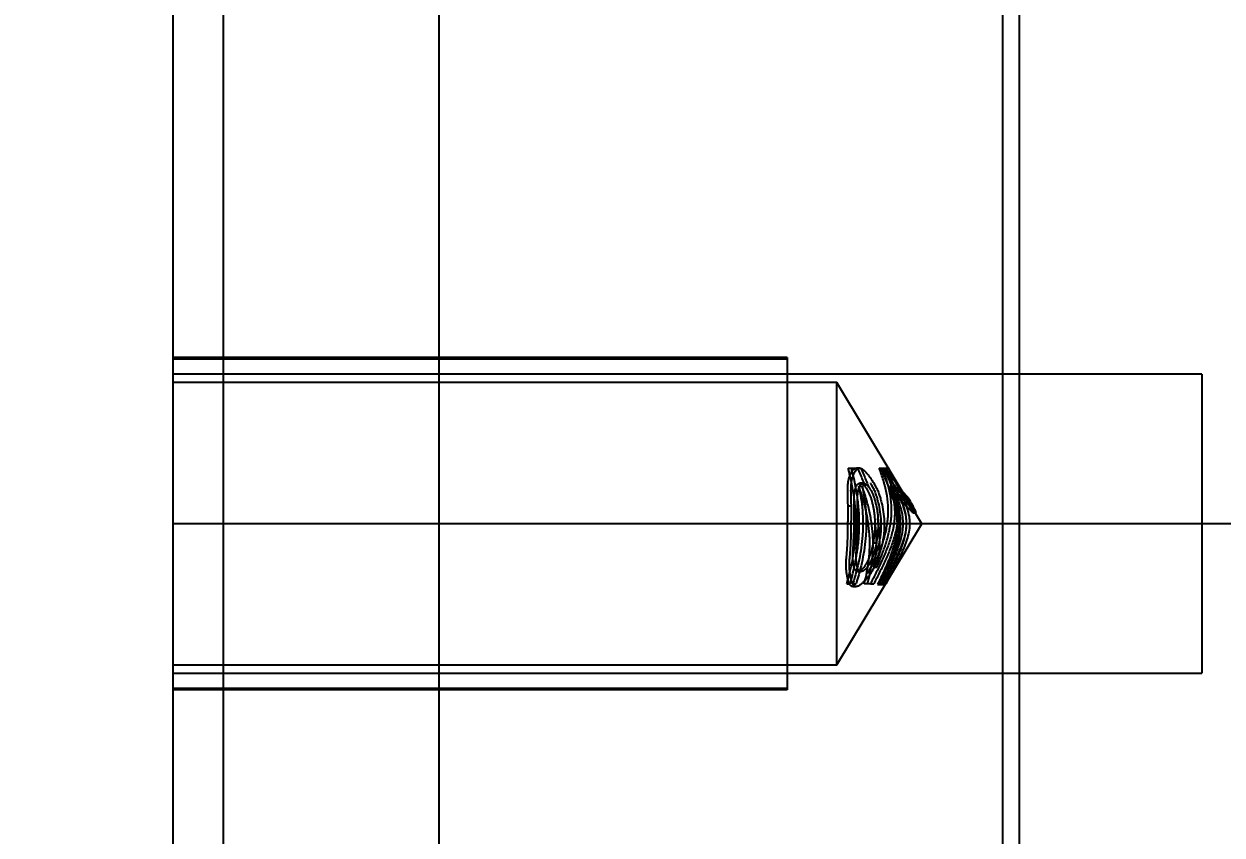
# Model space of a CAD drawing. Header units: millimetres. Extents: x 1044 to 1544, y -1743 to -1389.
# Drawn here: x 1253.33 to 1289.43, y -1581.69 to -1557.27 of the extents above; entities that cross this region are included whole.
import ezdxf
from ezdxf.lldxf.tags import DXFTag

# ---------------------------------------------------------------- set-up
doc = ezdxf.new("R2010")
doc.units = ezdxf.units.MM
doc.linetypes.add('CENTER', pattern=[50.8, 31.75, -6.35, 6.35, -6.35])
doc.layers.add('1', color=7, linetype='Continuous', true_color=0xffffff)
doc.layers.add('21', color=7, linetype='Continuous', true_color=0xffffff)
doc.layers.add('dim', color=82, linetype='Continuous', lineweight=9)
doc.styles.add('Capful-A', font='')
doc.styles.get('Capful-A').set_extended_font_data('Microsoft YaHei')
tags = doc.linetypes.add('DASHED', pattern=[25.72, 12.86, -12.86]).pattern_tags.tags
tags[6:7] = [DXFTag(74, 4), DXFTag(75, 0), DXFTag(340, '0'), DXFTag(46, 0.0), DXFTag(50, 0.0), DXFTag(44, 0.0), DXFTag(45, 0.0)]
tags[4:5] = [DXFTag(74, 4), DXFTag(75, 0), DXFTag(340, '0'), DXFTag(46, 0.0), DXFTag(50, 0.0), DXFTag(44, 0.0), DXFTag(45, 0.0)]
doc.dimstyles.new('Capful-A-1.5', dxfattribs={"dimscale": 1.5, "dimtxt": 2.5, "dimasz": 2.5, "dimexe": 1.5, "dimexo": 1, "dimgap": 1.5, "dimtad": 0, "dimdsep": 46, "dimtxsty": 'Capful-A', "dimcen": 0, "dimclrt": 2, "dimazin": 2, "dimtfac": 1, "dimtmove": 0, "dimatfit": 3, "dimfxl": 0, "dimtolj": 1, "dimtzin": 0, "dimarcsym": 0})

# ---------------------------------------------------------------- blocks, each defined once
blk = doc.blocks.new('*D258')
at = {"layer": 'Defpoints', "color": 0, "transparency": 16777216}
for p in [(1348.631, -1492.037), (1257.828, -1508.817), (1348.631, -1572.317)]:
    blk.add_point(p, dxfattribs=at)
at = {"layer": 'dim', "color": 0, "lineweight": -2, "transparency": 16777216}
for p, q in [((1257.828, -1508.067), (1257.828, -1491.288)), ((1348.631, -1571.567), (1348.631, -1491.288)), ((1260.828, -1492.037), (1297.761, -1492.037)), ((1345.631, -1492.037), (1308.697, -1492.037))]:
    blk.add_line(p, q, dxfattribs=at)
at = {"layer": 'dim', "color": 0, "transparency": 16777216}
for points in [[(1260.828, -1491.537), (1260.828, -1492.537), (1257.828, -1492.037)], [(1345.631, -1491.537), (1345.631, -1492.537), (1348.631, -1492.037)]]:
    blk.add_solid(points, dxfattribs=at)
at = {"layer": 'dim', "color": 2, "transparency": 16777216, "insert": (1303.229, -1492.037), "char_height": 3.75, "attachment_point": 5, "style": 'Capful-A', "bg_fill": 3, "box_fill_scale": 1.1, "bg_fill_color": 256, "bg_fill_true_color": 13158600, "bg_fill_transparency": 0}
blk.add_mtext('\\A1;90.8', dxfattribs=at)

msp = doc.modelspace()

# ---------------------------------------------------------------- linework, layer by layer
at = {"layer": '1', "color": 1, "linetype": 'CENTER'}
msp.add_line((1353.149, -1572.317), (1253.328, -1572.317), dxfattribs=at)
at = {"layer": '21', "color": 7, "linetype": 'Continuous'}
for p, q in [((1282.828, -1637.317), (1282.828, -1507.317)), ((1283.326, -1572.317), (1283.326, -1514.933)), ((1265.828, -1545.695), (1265.828, -1598.938)), ((1257.828, -1593.107), (1257.828, -1551.526)), ((1283.326, -1629.7), (1283.326, -1572.317))]:
    msp.add_line(p, q, dxfattribs=at)
at = {"layer": '21', "color": 8, "linetype": 'DASHED'}
for p, q in [((1259.328, -1545.691), (1259.328, -1598.943)), ((1276.328, -1567.317), (1257.828, -1567.317)), ((1276.328, -1567.317), (1276.328, -1572.317)), ((1276.328, -1567.367), (1257.828, -1567.367)), ((1288.828, -1567.817), (1257.828, -1567.817)), ((1288.828, -1567.817), (1288.828, -1576.817)), ((1277.828, -1568.067), (1257.828, -1568.067)), ((1280.382, -1572.317), (1277.828, -1568.067)), ((1277.828, -1572.317), (1277.828, -1568.067)), ((1278.164, -1570.65), (1278.264, -1570.65)), ((1278.515, -1570.649), (1278.415, -1570.649)), ((1279.146, -1570.672), (1279.246, -1570.672)), ((1279.246, -1570.672), (1279.314, -1570.672)), ((1279.278, -1570.65), (1279.378, -1570.65)), ((1278.486, -1571.184), (1278.586, -1571.184)), ((1278.618, -1571.1), (1278.518, -1571.1)), ((1279.425, -1571.184), (1279.525, -1571.184)), ((1279.615, -1571.441), (1279.715, -1571.441)), ((1279.884, -1571.541), (1279.984, -1571.541)), ((1278.163, -1571.784), (1278.263, -1571.784)), ((1278.347, -1571.949), (1278.447, -1571.949)), ((1280.12, -1571.99), (1280.22, -1571.99)), ((1276.328, -1572.317), (1257.828, -1572.317)), ((1276.328, -1572.316), (1276.328, -1577.267)), ((1277.828, -1576.567), (1280.382, -1572.317)), ((1277.828, -1576.567), (1277.828, -1572.317)), ((1279.016, -1572.907), (1278.916, -1572.907)), ((1279.152, -1573.076), (1279.052, -1573.076)), ((1278.455, -1573.76), (1278.557, -1573.76)), ((1278.929, -1573.627), (1279.029, -1573.627)), ((1278.124, -1574.128), (1278.224, -1574.128)), ((1278.305, -1574.128), (1278.405, -1574.128)), ((1278.837, -1574.128), (1278.937, -1574.128)), ((1279.054, -1574.15), (1279.154, -1574.15)), ((1279.199, -1574.128), (1279.299, -1574.128)), ((1278.307, -1574.213), (1278.407, -1574.213)), ((1257.828, -1576.567), (1277.828, -1576.567)), ((1257.828, -1576.817), (1288.828, -1576.817)), ((1257.828, -1577.267), (1276.328, -1577.267)), ((1276.328, -1577.317), (1257.828, -1577.317)), ((1276.328, -1577.267), (1276.328, -1577.317))]:
    msp.add_line(p, q, dxfattribs=at)
for points, knots in [([(1278.124, -1574.128), (1278.206, -1573.845), (1278.274, -1573.56), (1278.346, -1573.126), (1278.365, -1572.981), (1278.393, -1572.688), (1278.401, -1572.54), (1278.403, -1572.354), (1278.403, -1572.317), (1278.403, -1572.243), (1278.402, -1572.206), (1278.399, -1572.095), (1278.396, -1572.021), (1278.381, -1571.801), (1278.366, -1571.655), (1278.303, -1571.22), (1278.241, -1570.934), (1278.164, -1570.65)], [0, 0, 0, 0, 0.25, 0.25, 0.375, 0.375, 0.5, 0.5, 0.53125, 0.53125, 0.5625, 0.5625, 0.625, 0.625, 0.75, 0.75, 1, 1, 1, 1]), ([(1278.163, -1571.784), (1278.162, -1571.737), (1278.161, -1571.69), (1278.158, -1571.597), (1278.157, -1571.55), (1278.154, -1571.458), (1278.153, -1571.412), (1278.152, -1571.343), (1278.152, -1571.32), (1278.153, -1571.275), (1278.153, -1571.252), (1278.155, -1571.187), (1278.158, -1571.144), (1278.165, -1571.083), (1278.168, -1571.063), (1278.173, -1571.034), (1278.175, -1571.025), (1278.179, -1571.006), (1278.181, -1570.997), (1278.192, -1570.951), (1278.202, -1570.918), (1278.218, -1570.872), (1278.224, -1570.857), (1278.236, -1570.828), (1278.243, -1570.814), (1278.263, -1570.774), (1278.277, -1570.75), (1278.3, -1570.719), (1278.308, -1570.709), (1278.324, -1570.692), (1278.332, -1570.683), (1278.35, -1570.669), (1278.36, -1570.664), (1278.379, -1570.655), (1278.389, -1570.651), (1278.404, -1570.649), (1278.41, -1570.649), (1278.415, -1570.649)], [0, 0, 0, 0, 0.089023, 0.089023, 0.178047, 0.178047, 0.26707, 0.26707, 0.311582, 0.311582, 0.356094, 0.356094, 0.445117, 0.445117, 0.489629, 0.489629, 0.511885, 0.511885, 0.53414, 0.53414, 0.623164, 0.623164, 0.667676, 0.667676, 0.712187, 0.712187, 0.801211, 0.801211, 0.845722, 0.845722, 0.890234, 0.890234, 0.934746, 0.934746, 0.979258, 0.979258, 1, 1, 1, 1]), ([(1278.224, -1574.128), (1278.306, -1573.845), (1278.374, -1573.56), (1278.446, -1573.126), (1278.465, -1572.981), (1278.493, -1572.688), (1278.501, -1572.54), (1278.503, -1572.354), (1278.503, -1572.317), (1278.503, -1572.243), (1278.502, -1572.206), (1278.499, -1572.095), (1278.496, -1572.021), (1278.481, -1571.801), (1278.466, -1571.655), (1278.403, -1571.22), (1278.341, -1570.934), (1278.264, -1570.65)], [0, 0, 0, 0, 0.25, 0.25, 0.375, 0.375, 0.5, 0.5, 0.53125, 0.53125, 0.5625, 0.5625, 0.625, 0.625, 0.75, 0.75, 1, 1, 1, 1]), ([(1278.263, -1571.784), (1278.262, -1571.737), (1278.261, -1571.69), (1278.258, -1571.597), (1278.257, -1571.55), (1278.254, -1571.458), (1278.253, -1571.412), (1278.252, -1571.343), (1278.252, -1571.32), (1278.253, -1571.275), (1278.253, -1571.252), (1278.255, -1571.187), (1278.258, -1571.144), (1278.265, -1571.083), (1278.268, -1571.063), (1278.273, -1571.034), (1278.275, -1571.025), (1278.279, -1571.006), (1278.281, -1570.997), (1278.292, -1570.951), (1278.302, -1570.918), (1278.318, -1570.872), (1278.324, -1570.857), (1278.336, -1570.828), (1278.343, -1570.814), (1278.363, -1570.774), (1278.377, -1570.75), (1278.4, -1570.719), (1278.408, -1570.709), (1278.424, -1570.692), (1278.432, -1570.683), (1278.45, -1570.669), (1278.46, -1570.664), (1278.479, -1570.655), (1278.489, -1570.651), (1278.505, -1570.649), (1278.51, -1570.649), (1278.521, -1570.649), (1278.527, -1570.649), (1278.544, -1570.652), (1278.561, -1570.657), (1278.579, -1570.666), (1278.591, -1570.673), (1278.597, -1570.676), (1278.615, -1570.688), (1278.639, -1570.707), (1278.664, -1570.73), (1278.688, -1570.754), (1278.7, -1570.767), (1278.736, -1570.808), (1278.76, -1570.837), (1278.807, -1570.898), (1278.83, -1570.93), (1278.875, -1570.995), (1278.897, -1571.03), (1278.93, -1571.083), (1278.941, -1571.101), (1278.963, -1571.137), (1278.973, -1571.156), (1279.004, -1571.212), (1279.024, -1571.25), (1279.061, -1571.33), (1279.078, -1571.372), (1279.102, -1571.436), (1279.109, -1571.458), (1279.123, -1571.503), (1279.13, -1571.526), (1279.149, -1571.593), (1279.161, -1571.639), (1279.193, -1571.776), (1279.211, -1571.868), (1279.238, -1572.054), (1279.247, -1572.148), (1279.253, -1572.266), (1279.254, -1572.29), (1279.255, -1572.337), (1279.256, -1572.361), (1279.255, -1572.431), (1279.254, -1572.478), (1279.248, -1572.571), (1279.243, -1572.618), (1279.231, -1572.71), (1279.224, -1572.756), (1279.198, -1572.894), (1279.177, -1572.985), (1279.152, -1573.076)], [0, 0, 0, 0, 0.03125, 0.03125, 0.0625, 0.0625, 0.09375, 0.09375, 0.109375, 0.109375, 0.125, 0.125, 0.15625, 0.15625, 0.171875, 0.171875, 0.179688, 0.179688, 0.1875, 0.1875, 0.21875, 0.21875, 0.234375, 0.234375, 0.25, 0.25, 0.28125, 0.28125, 0.296875, 0.296875, 0.3125, 0.3125, 0.328125, 0.328125, 0.34375, 0.34375, 0.351563, 0.351563, 0.359375, 0.359375, 0.375, 0.382813, 0.382813, 0.390625, 0.390625, 0.40625, 0.421875, 0.421875, 0.4375, 0.4375, 0.46875, 0.46875, 0.5, 0.5, 0.53125, 0.53125, 0.546875, 0.546875, 0.5625, 0.5625, 0.59375, 0.59375, 0.625, 0.625, 0.640625, 0.640625, 0.65625, 0.65625, 0.6875, 0.6875, 0.75, 0.75, 0.8125, 0.8125, 0.828125, 0.828125, 0.84375, 0.84375, 0.875, 0.875, 0.90625, 0.90625, 0.9375, 0.9375, 1, 1, 1, 1]), ([(1278.452, -1570.65), (1278.503, -1570.767), (1278.553, -1570.886), (1278.624, -1571.065), (1278.647, -1571.124), (1278.672, -1571.191), (1278.674, -1571.198), (1278.677, -1571.205)], [0, 0, 0, 0, 0.642415, 0.642415, 0.963623, 0.963623, 1, 1, 1, 1]), ([(1278.552, -1570.65), (1278.603, -1570.767), (1278.653, -1570.886), (1278.724, -1571.065), (1278.747, -1571.124), (1278.772, -1571.192), (1278.774, -1571.199), (1278.777, -1571.206)], [0, 0, 0, 0, 0.641128, 0.641128, 0.961693, 0.961693, 1, 1, 1, 1]), ([(1278.929, -1573.627), (1278.982, -1573.508), (1279.032, -1573.388), (1279.102, -1573.207), (1279.124, -1573.147), (1279.168, -1573.025), (1279.188, -1572.963), (1279.227, -1572.84), (1279.245, -1572.778), (1279.279, -1572.653), (1279.294, -1572.591), (1279.321, -1572.465), (1279.332, -1572.402), (1279.347, -1572.306), (1279.351, -1572.274), (1279.359, -1572.21), (1279.362, -1572.178), (1279.37, -1572.083), (1279.373, -1572.019), (1279.375, -1571.892), (1279.374, -1571.829), (1279.363, -1571.639), (1279.346, -1571.513), (1279.31, -1571.326), (1279.297, -1571.263), (1279.273, -1571.17), (1279.265, -1571.138), (1279.248, -1571.076), (1279.239, -1571.046), (1279.211, -1570.953), (1279.192, -1570.892), (1279.16, -1570.801), (1279.149, -1570.771), (1279.127, -1570.71), (1279.116, -1570.68), (1279.105, -1570.65)], [0, 0, 0, 0, 0.125, 0.125, 0.1875, 0.1875, 0.25, 0.25, 0.3125, 0.3125, 0.375, 0.375, 0.4375, 0.4375, 0.46875, 0.46875, 0.5, 0.5, 0.5625, 0.5625, 0.625, 0.625, 0.75, 0.75, 0.8125, 0.8125, 0.84375, 0.84375, 0.875, 0.875, 0.9375, 0.9375, 0.96875, 0.96875, 1, 1, 1, 1]), ([(1279.029, -1573.627), (1279.082, -1573.508), (1279.132, -1573.388), (1279.202, -1573.207), (1279.224, -1573.147), (1279.268, -1573.025), (1279.288, -1572.963), (1279.327, -1572.84), (1279.345, -1572.778), (1279.379, -1572.653), (1279.394, -1572.591), (1279.421, -1572.465), (1279.432, -1572.402), (1279.447, -1572.306), (1279.451, -1572.274), (1279.459, -1572.21), (1279.462, -1572.178), (1279.47, -1572.083), (1279.473, -1572.019), (1279.475, -1571.892), (1279.474, -1571.829), (1279.463, -1571.639), (1279.446, -1571.513), (1279.41, -1571.326), (1279.397, -1571.263), (1279.373, -1571.17), (1279.365, -1571.138), (1279.348, -1571.076), (1279.339, -1571.046), (1279.311, -1570.953), (1279.292, -1570.892), (1279.26, -1570.801), (1279.249, -1570.771), (1279.227, -1570.71), (1279.216, -1570.68), (1279.205, -1570.65)], [0, 0, 0, 0, 0.125, 0.125, 0.1875, 0.1875, 0.25, 0.25, 0.3125, 0.3125, 0.375, 0.375, 0.4375, 0.4375, 0.46875, 0.46875, 0.5, 0.5, 0.5625, 0.5625, 0.625, 0.625, 0.75, 0.75, 0.8125, 0.8125, 0.84375, 0.84375, 0.875, 0.875, 0.9375, 0.9375, 0.96875, 0.96875, 1, 1, 1, 1]), ([(1279.146, -1570.672), (1279.211, -1570.808), (1279.275, -1570.946), (1279.363, -1571.155), (1279.392, -1571.226), (1279.446, -1571.367), (1279.472, -1571.439), (1279.519, -1571.584), (1279.541, -1571.657), (1279.57, -1571.768), (1279.579, -1571.806), (1279.595, -1571.882), (1279.602, -1571.919), (1279.621, -1572.033), (1279.63, -1572.109), (1279.64, -1572.261), (1279.641, -1572.337), (1279.635, -1572.452), (1279.631, -1572.509), (1279.624, -1572.567), (1279.619, -1572.605), (1279.617, -1572.624), (1279.602, -1572.72), (1279.587, -1572.795), (1279.55, -1572.944), (1279.508, -1573.091), (1279.457, -1573.236), (1279.403, -1573.38), (1279.374, -1573.451), (1279.315, -1573.593), (1279.284, -1573.664), (1279.189, -1573.874), (1279.122, -1574.012), (1279.054, -1574.15)], [0, 0, 0, 0, 0.125, 0.125, 0.1875, 0.1875, 0.25, 0.25, 0.3125, 0.3125, 0.34375, 0.34375, 0.375, 0.375, 0.4375, 0.4375, 0.5, 0.5, 0.53125, 0.546875, 0.546875, 0.5625, 0.5625, 0.625, 0.625, 0.6875, 0.75, 0.75, 0.8125, 0.8125, 0.875, 0.875, 1, 1, 1, 1]), ([(1279.105, -1570.65), (1279.121, -1570.65), (1279.138, -1570.65), (1279.169, -1570.65), (1279.184, -1570.65), (1279.228, -1570.65), (1279.255, -1570.65), (1279.278, -1570.65)], [0, 0, 0, 0, 0.25, 0.25, 0.5, 0.5, 1, 1, 1, 1]), ([(1279.246, -1570.672), (1279.311, -1570.808), (1279.375, -1570.946), (1279.463, -1571.155), (1279.492, -1571.226), (1279.546, -1571.367), (1279.572, -1571.439), (1279.619, -1571.584), (1279.641, -1571.657), (1279.67, -1571.768), (1279.679, -1571.806), (1279.695, -1571.882), (1279.702, -1571.919), (1279.721, -1572.033), (1279.73, -1572.109), (1279.74, -1572.261), (1279.741, -1572.337), (1279.735, -1572.452), (1279.731, -1572.509), (1279.724, -1572.567), (1279.719, -1572.605), (1279.717, -1572.624), (1279.702, -1572.72), (1279.687, -1572.795), (1279.65, -1572.944), (1279.608, -1573.091), (1279.557, -1573.236), (1279.503, -1573.38), (1279.474, -1573.451), (1279.415, -1573.593), (1279.384, -1573.664), (1279.289, -1573.874), (1279.222, -1574.012), (1279.154, -1574.15)], [0, 0, 0, 0, 0.125, 0.125, 0.1875, 0.1875, 0.25, 0.25, 0.3125, 0.3125, 0.34375, 0.34375, 0.375, 0.375, 0.4375, 0.4375, 0.5, 0.5, 0.53125, 0.546875, 0.546875, 0.5625, 0.5625, 0.625, 0.625, 0.6875, 0.75, 0.75, 0.8125, 0.8125, 0.875, 0.875, 1, 1, 1, 1]), ([(1279.884, -1571.541), (1279.872, -1571.527), (1279.86, -1571.514), (1279.835, -1571.487), (1279.822, -1571.473), (1279.796, -1571.444), (1279.783, -1571.429), (1279.756, -1571.398), (1279.742, -1571.382), (1279.721, -1571.358), (1279.714, -1571.35), (1279.7, -1571.334), (1279.679, -1571.309), (1279.658, -1571.285), (1279.63, -1571.251), (1279.616, -1571.234), (1279.587, -1571.198), (1279.573, -1571.18), (1279.544, -1571.143), (1279.53, -1571.124), (1279.501, -1571.086), (1279.487, -1571.067), (1279.458, -1571.029), (1279.443, -1571.01), (1279.422, -1570.981), (1279.415, -1570.971), (1279.4, -1570.952), (1279.393, -1570.942), (1279.371, -1570.912), (1279.357, -1570.891), (1279.328, -1570.849), (1279.313, -1570.828), (1279.27, -1570.762), (1279.242, -1570.717), (1279.214, -1570.672)], [0, 0, 0, 0, 0.0625, 0.0625, 0.125, 0.125, 0.1875, 0.1875, 0.25, 0.25, 0.28125, 0.28125, 0.3125, 0.375, 0.375, 0.4375, 0.4375, 0.5, 0.5, 0.5625, 0.5625, 0.625, 0.625, 0.6875, 0.6875, 0.71875, 0.71875, 0.75, 0.75, 0.8125, 0.8125, 0.875, 0.875, 1, 1, 1, 1]), ([(1279.278, -1570.65), (1279.353, -1570.787), (1279.427, -1570.925), (1279.533, -1571.133), (1279.568, -1571.203), (1279.636, -1571.344), (1279.669, -1571.415), (1279.732, -1571.558), (1279.762, -1571.63), (1279.803, -1571.741), (1279.817, -1571.778), (1279.841, -1571.853), (1279.852, -1571.891), (1279.883, -1572.004), (1279.907, -1572.119), (1279.916, -1572.236), (1279.918, -1572.287), (1279.918, -1572.298), (1279.918, -1572.309)], [0, 0, 0, 0, 0.261686, 0.261686, 0.392529, 0.392529, 0.523372, 0.523372, 0.654215, 0.654215, 0.719636, 0.719636, 0.785058, 0.785058, 0.915901, 0.981322, 0.981322, 1, 1, 1, 1]), ([(1279.378, -1570.65), (1279.453, -1570.787), (1279.527, -1570.925), (1279.633, -1571.133), (1279.668, -1571.203), (1279.736, -1571.344), (1279.769, -1571.415), (1279.832, -1571.558), (1279.862, -1571.63), (1279.903, -1571.741), (1279.916, -1571.778), (1279.941, -1571.853), (1279.952, -1571.891), (1279.983, -1572.004), (1280.007, -1572.119), (1280.016, -1572.236), (1280.018, -1572.295), (1280.018, -1572.315), (1280.018, -1572.355), (1280.017, -1572.375), (1280.011, -1572.473), (1279.999, -1572.551), (1279.965, -1572.704), (1279.943, -1572.779), (1279.904, -1572.891), (1279.891, -1572.928), (1279.862, -1573.002), (1279.847, -1573.038), (1279.801, -1573.147), (1279.769, -1573.219), (1279.702, -1573.361), (1279.667, -1573.432), (1279.597, -1573.572), (1279.56, -1573.642), (1279.45, -1573.851), (1279.375, -1573.99), (1279.299, -1574.128)], [0, 0, 0, 0, 0.125, 0.125, 0.1875, 0.1875, 0.25, 0.25, 0.3125, 0.3125, 0.34375, 0.34375, 0.375, 0.375, 0.4375, 0.46875, 0.46875, 0.484375, 0.484375, 0.5, 0.5, 0.5625, 0.5625, 0.625, 0.625, 0.65625, 0.65625, 0.6875, 0.6875, 0.75, 0.75, 0.8125, 0.8125, 0.875, 0.875, 1, 1, 1, 1]), ([(1279.984, -1571.541), (1279.972, -1571.527), (1279.96, -1571.514), (1279.935, -1571.487), (1279.922, -1571.473), (1279.896, -1571.444), (1279.883, -1571.429), (1279.856, -1571.398), (1279.842, -1571.382), (1279.821, -1571.358), (1279.814, -1571.35), (1279.8, -1571.334), (1279.779, -1571.309), (1279.758, -1571.285), (1279.73, -1571.251), (1279.716, -1571.234), (1279.687, -1571.198), (1279.673, -1571.18), (1279.644, -1571.143), (1279.63, -1571.124), (1279.601, -1571.086), (1279.587, -1571.067), (1279.558, -1571.029), (1279.543, -1571.01), (1279.522, -1570.981), (1279.515, -1570.971), (1279.5, -1570.952), (1279.493, -1570.942), (1279.471, -1570.912), (1279.457, -1570.891), (1279.428, -1570.849), (1279.413, -1570.828), (1279.37, -1570.762), (1279.342, -1570.717), (1279.314, -1570.672)], [0, 0, 0, 0, 0.0625, 0.0625, 0.125, 0.125, 0.1875, 0.1875, 0.25, 0.25, 0.28125, 0.28125, 0.3125, 0.375, 0.375, 0.4375, 0.4375, 0.5, 0.5, 0.5625, 0.5625, 0.625, 0.625, 0.6875, 0.6875, 0.71875, 0.71875, 0.75, 0.75, 0.8125, 0.8125, 0.875, 0.875, 1, 1, 1, 1]), ([(1278.486, -1571.184), (1278.538, -1571.426), (1278.576, -1571.671), (1278.606, -1572.043), (1278.612, -1572.168), (1278.612, -1572.325), (1278.612, -1572.356), (1278.611, -1572.419), (1278.609, -1572.513), (1278.604, -1572.607), (1278.582, -1572.918), (1278.546, -1573.164), (1278.444, -1573.649), (1278.38, -1573.89), (1278.305, -1574.128)], [0, 0, 0, 0, 0.25, 0.25, 0.375, 0.375, 0.40625, 0.40625, 0.4375, 0.5, 0.5, 0.75, 0.75, 1, 1, 1, 1]), ([(1278.347, -1571.949), (1278.346, -1571.916), (1278.346, -1571.884), (1278.345, -1571.819), (1278.344, -1571.787), (1278.344, -1571.739), (1278.344, -1571.723), (1278.344, -1571.691), (1278.344, -1571.675), (1278.344, -1571.643), (1278.344, -1571.627), (1278.344, -1571.595), (1278.344, -1571.579), (1278.345, -1571.548), (1278.346, -1571.533), (1278.348, -1571.503), (1278.35, -1571.488), (1278.353, -1571.442), (1278.355, -1571.412), (1278.361, -1571.369), (1278.363, -1571.355), (1278.366, -1571.335), (1278.368, -1571.328), (1278.371, -1571.315), (1278.372, -1571.308), (1278.377, -1571.289), (1278.381, -1571.277), (1278.386, -1571.259), (1278.388, -1571.253), (1278.391, -1571.241), (1278.393, -1571.235), (1278.399, -1571.217), (1278.403, -1571.206), (1278.41, -1571.19), (1278.412, -1571.185), (1278.417, -1571.176), (1278.42, -1571.172), (1278.426, -1571.163), (1278.428, -1571.159), (1278.434, -1571.15), (1278.437, -1571.146), (1278.442, -1571.138), (1278.445, -1571.134), (1278.452, -1571.128), (1278.455, -1571.125), (1278.462, -1571.119), (1278.465, -1571.117), (1278.472, -1571.113), (1278.476, -1571.112), (1278.484, -1571.109), (1278.487, -1571.107), (1278.495, -1571.105), (1278.499, -1571.103), (1278.507, -1571.101), (1278.51, -1571.101), (1278.518, -1571.1), (1278.523, -1571.101), (1278.535, -1571.102), (1278.544, -1571.105), (1278.561, -1571.111), (1278.569, -1571.113), (1278.582, -1571.12), (1278.587, -1571.122), (1278.596, -1571.128), (1278.6, -1571.131), (1278.609, -1571.138), (1278.613, -1571.141), (1278.622, -1571.148), (1278.626, -1571.152), (1278.639, -1571.163), (1278.647, -1571.171), (1278.664, -1571.188), (1278.673, -1571.198), (1278.685, -1571.214), (1278.689, -1571.219), (1278.697, -1571.23), (1278.701, -1571.236), (1278.714, -1571.253), (1278.722, -1571.265), (1278.737, -1571.289), (1278.745, -1571.301), (1278.759, -1571.328), (1278.766, -1571.342), (1278.78, -1571.37), (1278.787, -1571.385), (1278.807, -1571.429), (1278.82, -1571.458), (1278.843, -1571.519), (1278.853, -1571.551), (1278.872, -1571.616), (1278.88, -1571.649), (1278.893, -1571.698), (1278.897, -1571.715), (1278.905, -1571.748), (1278.908, -1571.764), (1278.92, -1571.814), (1278.926, -1571.847), (1278.939, -1571.914), (1278.944, -1571.948), (1278.953, -1572.015), (1278.956, -1572.049), (1278.962, -1572.118), (1278.964, -1572.152), (1278.967, -1572.221), (1278.968, -1572.255), (1278.969, -1572.324), (1278.969, -1572.359), (1278.968, -1572.428), (1278.967, -1572.462), (1278.964, -1572.531), (1278.962, -1572.566), (1278.956, -1572.634), (1278.953, -1572.669), (1278.94, -1572.771), (1278.929, -1572.839), (1278.916, -1572.907)], [0, 0, 0, 0, 0.03125, 0.03125, 0.0625, 0.0625, 0.078125, 0.078125, 0.09375, 0.09375, 0.109375, 0.109375, 0.125, 0.125, 0.140625, 0.140625, 0.15625, 0.15625, 0.1875, 0.1875, 0.203125, 0.203125, 0.210937, 0.210937, 0.21875, 0.21875, 0.234375, 0.234375, 0.242187, 0.242187, 0.25, 0.25, 0.265625, 0.265625, 0.273437, 0.273437, 0.28125, 0.28125, 0.289062, 0.289062, 0.296875, 0.296875, 0.304687, 0.304687, 0.3125, 0.3125, 0.320312, 0.320312, 0.328125, 0.328125, 0.335937, 0.335937, 0.34375, 0.34375, 0.351562, 0.351562, 0.359375, 0.359375, 0.375, 0.375, 0.390625, 0.390625, 0.398437, 0.398437, 0.40625, 0.40625, 0.414062, 0.414062, 0.421875, 0.421875, 0.4375, 0.4375, 0.453125, 0.453125, 0.460937, 0.460937, 0.46875, 0.46875, 0.484375, 0.484375, 0.5, 0.5, 0.515625, 0.515625, 0.53125, 0.53125, 0.5625, 0.5625, 0.59375, 0.59375, 0.625, 0.625, 0.640625, 0.640625, 0.65625, 0.65625, 0.6875, 0.6875, 0.71875, 0.71875, 0.75, 0.75, 0.78125, 0.78125, 0.8125, 0.8125, 0.84375, 0.84375, 0.875, 0.875, 0.90625, 0.90625, 0.9375, 0.9375, 1, 1, 1, 1]), ([(1278.586, -1571.184), (1278.638, -1571.426), (1278.676, -1571.671), (1278.706, -1572.043), (1278.712, -1572.168), (1278.712, -1572.325), (1278.712, -1572.356), (1278.711, -1572.419), (1278.709, -1572.513), (1278.704, -1572.607), (1278.682, -1572.918), (1278.646, -1573.164), (1278.544, -1573.649), (1278.48, -1573.89), (1278.405, -1574.128)], [0, 0, 0, 0, 0.25, 0.25, 0.375, 0.375, 0.40625, 0.40625, 0.4375, 0.5, 0.5, 0.75, 0.75, 1, 1, 1, 1]), ([(1278.447, -1571.949), (1278.446, -1571.915), (1278.446, -1571.881), (1278.445, -1571.814), (1278.444, -1571.781), (1278.444, -1571.731), (1278.444, -1571.715), (1278.444, -1571.682), (1278.444, -1571.665), (1278.444, -1571.615), (1278.444, -1571.583), (1278.446, -1571.534), (1278.447, -1571.518), (1278.449, -1571.494), (1278.45, -1571.486), (1278.451, -1571.471), (1278.452, -1571.463), (1278.453, -1571.439), (1278.455, -1571.424), (1278.458, -1571.393), (1278.46, -1571.378), (1278.463, -1571.356), (1278.464, -1571.348), (1278.467, -1571.334), (1278.468, -1571.327), (1278.473, -1571.306), (1278.476, -1571.293), (1278.482, -1571.274), (1278.483, -1571.267), (1278.487, -1571.255), (1278.489, -1571.248), (1278.493, -1571.236), (1278.495, -1571.23), (1278.499, -1571.218), (1278.501, -1571.212), (1278.505, -1571.2), (1278.508, -1571.195), (1278.513, -1571.184), (1278.515, -1571.18), (1278.521, -1571.17), (1278.524, -1571.166), (1278.529, -1571.157), (1278.532, -1571.153), (1278.538, -1571.144), (1278.541, -1571.14), (1278.547, -1571.132), (1278.55, -1571.129), (1278.557, -1571.123), (1278.561, -1571.12), (1278.568, -1571.116), (1278.571, -1571.114), (1278.579, -1571.11), (1278.583, -1571.109), (1278.59, -1571.106), (1278.594, -1571.105), (1278.602, -1571.103), (1278.606, -1571.102), (1278.614, -1571.1), (1278.618, -1571.1), (1278.626, -1571.101), (1278.631, -1571.102), (1278.639, -1571.104), (1278.643, -1571.105), (1278.652, -1571.108), (1278.656, -1571.109), (1278.664, -1571.112), (1278.669, -1571.113), (1278.677, -1571.117), (1278.682, -1571.119), (1278.69, -1571.125), (1278.695, -1571.127), (1278.707, -1571.137), (1278.716, -1571.144), (1278.733, -1571.158), (1278.742, -1571.165), (1278.754, -1571.178), (1278.758, -1571.182), (1278.767, -1571.191), (1278.771, -1571.196), (1278.783, -1571.211), (1278.791, -1571.222), (1278.807, -1571.244), (1278.815, -1571.255), (1278.831, -1571.278), (1278.838, -1571.29), (1278.853, -1571.316), (1278.86, -1571.329), (1278.874, -1571.357), (1278.88, -1571.371), (1278.893, -1571.399), (1278.9, -1571.413), (1278.912, -1571.442), (1278.919, -1571.456), (1278.93, -1571.486), (1278.936, -1571.501), (1278.952, -1571.547), (1278.961, -1571.579), (1278.979, -1571.643), (1278.987, -1571.675), (1279.003, -1571.74), (1279.01, -1571.772), (1279.024, -1571.837), (1279.031, -1571.87), (1279.042, -1571.936), (1279.047, -1571.969), (1279.055, -1572.035), (1279.058, -1572.068), (1279.063, -1572.135), (1279.065, -1572.169), (1279.067, -1572.236), (1279.068, -1572.27), (1279.069, -1572.337), (1279.069, -1572.371), (1279.068, -1572.439), (1279.067, -1572.472), (1279.063, -1572.54), (1279.061, -1572.573), (1279.056, -1572.64), (1279.052, -1572.674), (1279.04, -1572.774), (1279.029, -1572.84), (1279.016, -1572.907)], [0, 0, 0, 0, 0.03125, 0.03125, 0.0625, 0.0625, 0.078125, 0.078125, 0.09375, 0.09375, 0.125, 0.125, 0.140625, 0.140625, 0.148437, 0.148437, 0.15625, 0.15625, 0.171875, 0.171875, 0.1875, 0.1875, 0.195312, 0.195312, 0.203125, 0.203125, 0.21875, 0.21875, 0.226562, 0.226562, 0.234375, 0.234375, 0.242187, 0.242187, 0.25, 0.25, 0.257813, 0.257813, 0.265625, 0.265625, 0.273438, 0.273438, 0.28125, 0.28125, 0.289063, 0.289063, 0.296875, 0.296875, 0.304688, 0.304688, 0.3125, 0.3125, 0.320313, 0.320313, 0.328125, 0.328125, 0.335938, 0.335938, 0.34375, 0.34375, 0.351563, 0.351563, 0.359375, 0.359375, 0.367188, 0.367188, 0.375, 0.375, 0.382813, 0.382813, 0.390625, 0.390625, 0.40625, 0.40625, 0.421875, 0.421875, 0.429688, 0.429688, 0.4375, 0.4375, 0.453125, 0.453125, 0.46875, 0.46875, 0.484375, 0.484375, 0.5, 0.5, 0.515625, 0.515625, 0.53125, 0.53125, 0.546875, 0.546875, 0.5625, 0.5625, 0.59375, 0.59375, 0.625, 0.625, 0.65625, 0.65625, 0.6875, 0.6875, 0.71875, 0.71875, 0.75, 0.75, 0.78125, 0.78125, 0.8125, 0.8125, 0.84375, 0.84375, 0.875, 0.875, 0.90625, 0.90625, 0.9375, 0.9375, 1, 1, 1, 1]), ([(1278.65, -1574.128), (1278.714, -1573.885), (1278.763, -1573.641), (1278.806, -1573.272), (1278.814, -1573.148), (1278.819, -1572.961), (1278.819, -1572.899), (1278.817, -1572.774), (1278.814, -1572.711), (1278.802, -1572.523), (1278.788, -1572.399), (1278.759, -1572.213), (1278.749, -1572.152), (1278.725, -1572.029), (1278.712, -1571.967), (1278.67, -1571.784), (1278.637, -1571.662), (1278.566, -1571.422), (1278.527, -1571.302), (1278.486, -1571.184)], [0, 0, 0, 0, 0.25, 0.25, 0.375, 0.375, 0.4375, 0.4375, 0.5, 0.5, 0.625, 0.625, 0.6875, 0.6875, 0.75, 0.75, 0.875, 0.875, 1, 1, 1, 1]), ([(1278.75, -1574.128), (1278.814, -1573.885), (1278.863, -1573.641), (1278.906, -1573.272), (1278.914, -1573.148), (1278.919, -1572.961), (1278.919, -1572.899), (1278.917, -1572.774), (1278.914, -1572.711), (1278.902, -1572.523), (1278.888, -1572.399), (1278.859, -1572.213), (1278.849, -1572.152), (1278.825, -1572.029), (1278.812, -1571.967), (1278.77, -1571.784), (1278.737, -1571.662), (1278.666, -1571.422), (1278.627, -1571.302), (1278.586, -1571.184)], [0, 0, 0, 0, 0.25, 0.25, 0.375, 0.375, 0.4375, 0.4375, 0.5, 0.5, 0.625, 0.625, 0.6875, 0.6875, 0.75, 0.75, 0.875, 0.875, 1, 1, 1, 1]), ([(1278.835, -1571.091), (1278.841, -1571.1), (1278.846, -1571.11), (1278.863, -1571.137), (1278.873, -1571.156), (1278.904, -1571.212), (1278.924, -1571.25), (1278.961, -1571.33), (1278.978, -1571.372), (1279.002, -1571.436), (1279.009, -1571.458), (1279.023, -1571.503), (1279.03, -1571.526), (1279.049, -1571.593), (1279.061, -1571.639), (1279.093, -1571.776), (1279.111, -1571.868), (1279.138, -1572.054), (1279.147, -1572.148), (1279.153, -1572.266), (1279.154, -1572.29), (1279.155, -1572.337), (1279.156, -1572.361), (1279.155, -1572.431), (1279.154, -1572.478), (1279.148, -1572.571), (1279.143, -1572.618), (1279.131, -1572.71), (1279.124, -1572.756), (1279.098, -1572.894), (1279.077, -1572.985), (1279.052, -1573.076)], [0, 0, 0, 0, 0.017216, 0.017216, 0.051105, 0.051105, 0.118883, 0.118883, 0.186661, 0.186661, 0.22055, 0.22055, 0.254439, 0.254439, 0.322218, 0.322218, 0.457774, 0.457774, 0.593331, 0.593331, 0.62722, 0.62722, 0.661109, 0.661109, 0.728887, 0.728887, 0.796665, 0.796665, 0.864444, 0.864444, 1, 1, 1, 1]), ([(1279.425, -1571.184), (1279.465, -1571.307), (1279.5, -1571.431), (1279.531, -1571.59), (1279.536, -1571.622), (1279.546, -1571.686), (1279.551, -1571.718), (1279.562, -1571.814), (1279.567, -1571.878), (1279.57, -1571.974), (1279.57, -1572.007), (1279.569, -1572.071), (1279.567, -1572.104), (1279.561, -1572.2), (1279.554, -1572.264), (1279.54, -1572.36), (1279.534, -1572.392), (1279.522, -1572.455), (1279.516, -1572.487), (1279.494, -1572.581), (1279.478, -1572.644), (1279.424, -1572.83), (1279.381, -1572.952), (1279.287, -1573.193), (1279.236, -1573.312), (1279.128, -1573.548), (1279.072, -1573.665), (1278.957, -1573.897), (1278.897, -1574.013), (1278.837, -1574.128)], [0, 0, 0, 0, 0.125, 0.125, 0.15625, 0.15625, 0.1875, 0.1875, 0.25, 0.25, 0.28125, 0.28125, 0.3125, 0.3125, 0.375, 0.375, 0.40625, 0.40625, 0.4375, 0.4375, 0.5, 0.5, 0.625, 0.625, 0.75, 0.75, 0.875, 0.875, 1, 1, 1, 1]), ([(1279.525, -1571.184), (1279.565, -1571.307), (1279.6, -1571.431), (1279.631, -1571.59), (1279.636, -1571.622), (1279.646, -1571.686), (1279.651, -1571.718), (1279.662, -1571.814), (1279.667, -1571.878), (1279.67, -1571.974), (1279.67, -1572.007), (1279.669, -1572.071), (1279.667, -1572.104), (1279.661, -1572.2), (1279.654, -1572.264), (1279.64, -1572.36), (1279.634, -1572.392), (1279.622, -1572.455), (1279.616, -1572.487), (1279.594, -1572.581), (1279.578, -1572.644), (1279.524, -1572.83), (1279.481, -1572.952), (1279.387, -1573.193), (1279.336, -1573.312), (1279.228, -1573.548), (1279.172, -1573.665), (1279.057, -1573.897), (1278.997, -1574.013), (1278.937, -1574.128)], [0, 0, 0, 0, 0.125, 0.125, 0.15625, 0.15625, 0.1875, 0.1875, 0.25, 0.25, 0.28125, 0.28125, 0.3125, 0.3125, 0.375, 0.375, 0.40625, 0.40625, 0.4375, 0.4375, 0.5, 0.5, 0.625, 0.625, 0.75, 0.75, 0.875, 0.875, 1, 1, 1, 1]), ([(1279.103, -1574.128), (1279.161, -1574.013), (1279.219, -1573.898), (1279.33, -1573.666), (1279.383, -1573.549), (1279.459, -1573.371), (1279.483, -1573.311), (1279.529, -1573.19), (1279.552, -1573.129), (1279.582, -1573.037), (1279.592, -1573.006), (1279.611, -1572.944), (1279.638, -1572.85), (1279.66, -1572.756), (1279.685, -1572.63), (1279.694, -1572.566), (1279.707, -1572.438), (1279.71, -1572.374), (1279.709, -1572.276), (1279.708, -1572.243), (1279.705, -1572.178), (1279.702, -1572.145), (1279.692, -1572.048), (1279.681, -1571.985), (1279.643, -1571.795), (1279.608, -1571.67), (1279.545, -1571.486), (1279.522, -1571.425), (1279.475, -1571.303), (1279.451, -1571.243), (1279.425, -1571.184)], [0, 0, 0, 0, 0.125, 0.125, 0.25, 0.25, 0.3125, 0.3125, 0.375, 0.375, 0.40625, 0.40625, 0.4375, 0.5, 0.5, 0.5625, 0.5625, 0.625, 0.625, 0.65625, 0.65625, 0.6875, 0.6875, 0.75, 0.75, 0.875, 0.875, 0.9375, 0.9375, 1, 1, 1, 1]), ([(1279.147, -1574.15), (1279.204, -1574.044), (1279.259, -1573.939), (1279.368, -1573.726), (1279.422, -1573.619), (1279.524, -1573.403), (1279.573, -1573.294), (1279.641, -1573.128), (1279.663, -1573.072), (1279.694, -1572.988), (1279.703, -1572.959), (1279.722, -1572.902), (1279.731, -1572.873), (1279.774, -1572.728), (1279.8, -1572.612), (1279.82, -1572.434), (1279.824, -1572.375), (1279.824, -1572.285), (1279.823, -1572.254), (1279.819, -1572.194), (1279.816, -1572.164), (1279.799, -1572.013), (1279.772, -1571.896), (1279.72, -1571.723), (1279.701, -1571.666), (1279.66, -1571.553), (1279.638, -1571.497), (1279.615, -1571.441)], [0, 0, 0, 0, 0.125, 0.125, 0.25, 0.25, 0.375, 0.375, 0.4375, 0.4375, 0.46875, 0.46875, 0.5, 0.5, 0.625, 0.625, 0.6875, 0.6875, 0.71875, 0.71875, 0.75, 0.75, 0.875, 0.875, 0.9375, 0.9375, 1, 1, 1, 1]), ([(1279.247, -1574.15), (1279.304, -1574.044), (1279.359, -1573.939), (1279.468, -1573.726), (1279.522, -1573.619), (1279.624, -1573.403), (1279.673, -1573.294), (1279.741, -1573.128), (1279.763, -1573.072), (1279.794, -1572.988), (1279.803, -1572.959), (1279.822, -1572.902), (1279.831, -1572.873), (1279.874, -1572.728), (1279.9, -1572.612), (1279.92, -1572.434), (1279.924, -1572.375), (1279.924, -1572.285), (1279.923, -1572.254), (1279.919, -1572.194), (1279.916, -1572.164), (1279.899, -1572.013), (1279.872, -1571.896), (1279.82, -1571.723), (1279.801, -1571.666), (1279.76, -1571.553), (1279.738, -1571.497), (1279.715, -1571.441)], [0, 0, 0, 0, 0.125, 0.125, 0.25, 0.25, 0.375, 0.375, 0.4375, 0.4375, 0.46875, 0.46875, 0.5, 0.5, 0.625, 0.625, 0.6875, 0.6875, 0.71875, 0.71875, 0.75, 0.75, 0.875, 0.875, 0.9375, 0.9375, 1, 1, 1, 1]), ([(1280.12, -1571.99), (1280.099, -1571.968), (1280.078, -1571.947), (1280.046, -1571.915), (1280.036, -1571.904), (1280.015, -1571.883), (1279.994, -1571.861), (1279.973, -1571.84), (1279.952, -1571.819), (1279.941, -1571.808), (1279.92, -1571.786), (1279.91, -1571.776), (1279.889, -1571.754), (1279.878, -1571.744), (1279.857, -1571.722), (1279.847, -1571.712), (1279.826, -1571.69), (1279.815, -1571.679), (1279.794, -1571.656), (1279.783, -1571.644), (1279.762, -1571.621), (1279.752, -1571.609), (1279.73, -1571.585), (1279.72, -1571.573), (1279.699, -1571.548), (1279.688, -1571.535), (1279.672, -1571.515), (1279.667, -1571.509), (1279.657, -1571.496), (1279.651, -1571.489), (1279.636, -1571.469), (1279.625, -1571.455), (1279.615, -1571.441)], [0, 0, 0, 0, 0.125, 0.125, 0.1875, 0.1875, 0.25, 0.3125, 0.3125, 0.375, 0.375, 0.4375, 0.4375, 0.5, 0.5, 0.5625, 0.5625, 0.625, 0.625, 0.6875, 0.6875, 0.75, 0.75, 0.8125, 0.8125, 0.875, 0.875, 0.90625, 0.90625, 0.9375, 0.9375, 1, 1, 1, 1]), ([(1280.22, -1571.99), (1280.199, -1571.968), (1280.178, -1571.947), (1280.146, -1571.915), (1280.136, -1571.904), (1280.115, -1571.883), (1280.094, -1571.861), (1280.073, -1571.84), (1280.052, -1571.819), (1280.041, -1571.808), (1280.02, -1571.786), (1280.01, -1571.776), (1279.989, -1571.754), (1279.978, -1571.744), (1279.957, -1571.722), (1279.947, -1571.712), (1279.926, -1571.69), (1279.915, -1571.679), (1279.894, -1571.656), (1279.883, -1571.644), (1279.862, -1571.621), (1279.852, -1571.609), (1279.83, -1571.585), (1279.82, -1571.573), (1279.799, -1571.548), (1279.788, -1571.535), (1279.772, -1571.515), (1279.767, -1571.509), (1279.757, -1571.496), (1279.751, -1571.489), (1279.736, -1571.469), (1279.725, -1571.455), (1279.715, -1571.441)], [0, 0, 0, 0, 0.125, 0.125, 0.1875, 0.1875, 0.25, 0.3125, 0.3125, 0.375, 0.375, 0.4375, 0.4375, 0.5, 0.5, 0.5625, 0.5625, 0.625, 0.625, 0.6875, 0.6875, 0.75, 0.75, 0.8125, 0.8125, 0.875, 0.875, 0.90625, 0.90625, 0.9375, 0.9375, 1, 1, 1, 1]), ([(1279.884, -1571.541), (1279.926, -1571.614), (1279.967, -1571.688), (1280.026, -1571.8), (1280.046, -1571.838), (1280.084, -1571.913), (1280.102, -1571.951), (1280.12, -1571.99)], [0, 0, 0, 0, 0.5, 0.5, 0.75, 0.75, 1, 1, 1, 1]), ([(1280.22, -1571.99), (1280.202, -1571.951), (1280.184, -1571.913), (1280.146, -1571.838), (1280.126, -1571.8), (1280.067, -1571.688), (1280.026, -1571.614), (1279.984, -1571.541)], [0, 0, 0, 0, 0.25, 0.25, 0.5, 0.5, 1, 1, 1, 1]), ([(1278.306, -1574.213), (1278.301, -1574.213), (1278.296, -1574.213), (1278.287, -1574.212), (1278.282, -1574.21), (1278.267, -1574.205), (1278.258, -1574.2), (1278.241, -1574.186), (1278.233, -1574.178), (1278.222, -1574.163), (1278.218, -1574.157), (1278.212, -1574.146), (1278.208, -1574.14), (1278.199, -1574.121), (1278.194, -1574.108), (1278.183, -1574.08), (1278.178, -1574.065), (1278.164, -1574.019), (1278.156, -1573.986), (1278.144, -1573.934), (1278.141, -1573.916), (1278.134, -1573.88), (1278.131, -1573.862), (1278.122, -1573.806), (1278.117, -1573.767), (1278.108, -1573.687), (1278.105, -1573.646), (1278.104, -1573.591), (1278.104, -1573.58), (1278.104, -1573.557), (1278.104, -1573.546), (1278.104, -1573.512), (1278.105, -1573.489), (1278.109, -1573.421), (1278.112, -1573.375), (1278.118, -1573.305), (1278.121, -1573.282), (1278.125, -1573.235), (1278.127, -1573.212), (1278.137, -1573.095), (1278.143, -1573.002), (1278.153, -1572.814), (1278.156, -1572.721), (1278.159, -1572.58), (1278.159, -1572.533), (1278.16, -1572.439), (1278.16, -1572.392), (1278.161, -1572.298), (1278.162, -1572.251), (1278.163, -1572.157), (1278.163, -1572.111), (1278.164, -1571.97), (1278.164, -1571.877), (1278.163, -1571.784)], [0, 0, 0, 0, 0.011116, 0.011116, 0.023633, 0.023633, 0.048668, 0.048668, 0.073703, 0.073703, 0.086221, 0.086221, 0.098738, 0.098738, 0.123773, 0.123773, 0.148808, 0.148808, 0.198878, 0.198878, 0.223913, 0.223913, 0.248949, 0.248949, 0.299019, 0.299019, 0.349089, 0.349089, 0.361606, 0.361606, 0.374124, 0.374124, 0.399159, 0.399159, 0.449229, 0.449229, 0.474264, 0.474264, 0.499299, 0.499299, 0.599439, 0.599439, 0.699579, 0.699579, 0.74965, 0.74965, 0.79972, 0.79972, 0.84979, 0.84979, 0.89986, 0.89986, 1, 1, 1, 1]), ([(1279.152, -1573.076), (1279.14, -1573.121), (1279.127, -1573.166), (1279.099, -1573.256), (1279.084, -1573.301), (1279.053, -1573.389), (1279.037, -1573.433), (1279.011, -1573.497), (1279.002, -1573.519), (1278.983, -1573.561), (1278.974, -1573.582), (1278.945, -1573.643), (1278.925, -1573.682), (1278.892, -1573.738), (1278.881, -1573.756), (1278.859, -1573.791), (1278.847, -1573.809), (1278.812, -1573.86), (1278.789, -1573.892), (1278.742, -1573.952), (1278.718, -1573.98), (1278.67, -1574.034), (1278.645, -1574.059), (1278.609, -1574.094), (1278.596, -1574.105), (1278.572, -1574.127), (1278.56, -1574.137), (1278.523, -1574.165), (1278.499, -1574.182), (1278.464, -1574.2), (1278.452, -1574.205), (1278.429, -1574.211), (1278.413, -1574.214), (1278.397, -1574.213), (1278.387, -1574.212), (1278.382, -1574.21), (1278.367, -1574.205), (1278.358, -1574.2), (1278.341, -1574.186), (1278.333, -1574.178), (1278.322, -1574.163), (1278.318, -1574.157), (1278.312, -1574.146), (1278.308, -1574.14), (1278.299, -1574.121), (1278.294, -1574.108), (1278.283, -1574.08), (1278.278, -1574.065), (1278.264, -1574.019), (1278.256, -1573.986), (1278.244, -1573.934), (1278.241, -1573.916), (1278.234, -1573.88), (1278.231, -1573.862), (1278.222, -1573.806), (1278.217, -1573.767), (1278.208, -1573.687), (1278.205, -1573.646), (1278.204, -1573.591), (1278.204, -1573.58), (1278.204, -1573.557), (1278.204, -1573.546), (1278.204, -1573.512), (1278.205, -1573.489), (1278.209, -1573.421), (1278.212, -1573.375), (1278.218, -1573.305), (1278.221, -1573.282), (1278.225, -1573.235), (1278.227, -1573.212), (1278.237, -1573.095), (1278.243, -1573.002), (1278.253, -1572.814), (1278.256, -1572.721), (1278.259, -1572.58), (1278.259, -1572.533), (1278.26, -1572.439), (1278.26, -1572.392), (1278.261, -1572.298), (1278.262, -1572.251), (1278.263, -1572.157), (1278.263, -1572.111), (1278.264, -1571.97), (1278.264, -1571.877), (1278.263, -1571.784)], [0, 0, 0, 0, 0.03125, 0.03125, 0.0625, 0.0625, 0.09375, 0.09375, 0.109375, 0.109375, 0.125, 0.125, 0.15625, 0.15625, 0.171875, 0.171875, 0.1875, 0.1875, 0.21875, 0.21875, 0.25, 0.25, 0.28125, 0.28125, 0.296875, 0.296875, 0.3125, 0.3125, 0.34375, 0.34375, 0.359375, 0.359375, 0.375, 0.382812, 0.382812, 0.390625, 0.390625, 0.40625, 0.40625, 0.421875, 0.421875, 0.429687, 0.429687, 0.4375, 0.4375, 0.453125, 0.453125, 0.46875, 0.46875, 0.5, 0.5, 0.515625, 0.515625, 0.53125, 0.53125, 0.5625, 0.5625, 0.59375, 0.59375, 0.601562, 0.601562, 0.609375, 0.609375, 0.625, 0.625, 0.65625, 0.65625, 0.671875, 0.671875, 0.6875, 0.6875, 0.75, 0.75, 0.8125, 0.8125, 0.84375, 0.84375, 0.875, 0.875, 0.90625, 0.90625, 0.9375, 0.9375, 1, 1, 1, 1]), ([(1278.916, -1572.907), (1278.91, -1572.94), (1278.903, -1572.973), (1278.888, -1573.038), (1278.881, -1573.071), (1278.864, -1573.136), (1278.855, -1573.168), (1278.835, -1573.232), (1278.825, -1573.263), (1278.807, -1573.308), (1278.801, -1573.324), (1278.789, -1573.354), (1278.783, -1573.369), (1278.771, -1573.398), (1278.758, -1573.428), (1278.744, -1573.456), (1278.73, -1573.483), (1278.723, -1573.497), (1278.708, -1573.522), (1278.701, -1573.535), (1278.689, -1573.553), (1278.685, -1573.56), (1278.677, -1573.572), (1278.674, -1573.578), (1278.662, -1573.596), (1278.654, -1573.608), (1278.638, -1573.631), (1278.63, -1573.642), (1278.617, -1573.657), (1278.613, -1573.662), (1278.605, -1573.671), (1278.601, -1573.675), (1278.588, -1573.687), (1278.579, -1573.695), (1278.567, -1573.706), (1278.562, -1573.71), (1278.554, -1573.717), (1278.549, -1573.721), (1278.537, -1573.731), (1278.528, -1573.737), (1278.515, -1573.743), (1278.511, -1573.745), (1278.503, -1573.749), (1278.499, -1573.75), (1278.49, -1573.753), (1278.486, -1573.754), (1278.478, -1573.757), (1278.474, -1573.758), (1278.462, -1573.76), (1278.454, -1573.76), (1278.442, -1573.759), (1278.439, -1573.758), (1278.431, -1573.755), (1278.428, -1573.753), (1278.421, -1573.749), (1278.417, -1573.747), (1278.41, -1573.744), (1278.407, -1573.742), (1278.397, -1573.735), (1278.39, -1573.728), (1278.382, -1573.717), (1278.379, -1573.712), (1278.374, -1573.703), (1278.372, -1573.699), (1278.364, -1573.685), (1278.359, -1573.676), (1278.35, -1573.655), (1278.346, -1573.643), (1278.339, -1573.618), (1278.336, -1573.604), (1278.331, -1573.578), (1278.328, -1573.564), (1278.324, -1573.544), (1278.323, -1573.537), (1278.321, -1573.523), (1278.32, -1573.516), (1278.317, -1573.494), (1278.315, -1573.479), (1278.313, -1573.448), (1278.313, -1573.432), (1278.311, -1573.401), (1278.311, -1573.385), (1278.309, -1573.353), (1278.309, -1573.337), (1278.308, -1573.304), (1278.308, -1573.288), (1278.307, -1573.255), (1278.308, -1573.239), (1278.309, -1573.206), (1278.31, -1573.189), (1278.313, -1573.139), (1278.315, -1573.105), (1278.32, -1573.038), (1278.322, -1573.004), (1278.329, -1572.902), (1278.331, -1572.834), (1278.336, -1572.732), (1278.338, -1572.698), (1278.341, -1572.63), (1278.343, -1572.596), (1278.347, -1572.494), (1278.349, -1572.426), (1278.351, -1572.324), (1278.351, -1572.289), (1278.35, -1572.238), (1278.35, -1572.221), (1278.35, -1572.187), (1278.35, -1572.17), (1278.349, -1572.085), (1278.348, -1572.017), (1278.347, -1571.949)], [0, 0, 0, 0, 0.03125, 0.03125, 0.0625, 0.0625, 0.09375, 0.09375, 0.125, 0.125, 0.140625, 0.140625, 0.15625, 0.15625, 0.171875, 0.1875, 0.1875, 0.203125, 0.203125, 0.21875, 0.21875, 0.226563, 0.226563, 0.234375, 0.234375, 0.25, 0.25, 0.265625, 0.265625, 0.273438, 0.273438, 0.28125, 0.28125, 0.296875, 0.296875, 0.304688, 0.304688, 0.3125, 0.3125, 0.328125, 0.328125, 0.335938, 0.335938, 0.34375, 0.34375, 0.351563, 0.351563, 0.359375, 0.359375, 0.375, 0.375, 0.382813, 0.382813, 0.390625, 0.390625, 0.398438, 0.398438, 0.40625, 0.40625, 0.421875, 0.421875, 0.429688, 0.429688, 0.4375, 0.4375, 0.453125, 0.453125, 0.46875, 0.46875, 0.484375, 0.484375, 0.5, 0.5, 0.507813, 0.507813, 0.515625, 0.515625, 0.53125, 0.53125, 0.546875, 0.546875, 0.5625, 0.5625, 0.578125, 0.578125, 0.59375, 0.59375, 0.609375, 0.609375, 0.625, 0.625, 0.65625, 0.65625, 0.6875, 0.6875, 0.75, 0.75, 0.78125, 0.78125, 0.8125, 0.8125, 0.875, 0.875, 0.90625, 0.90625, 0.921875, 0.921875, 0.9375, 0.9375, 1, 1, 1, 1]), ([(1279.016, -1572.907), (1279.01, -1572.939), (1279.003, -1572.971), (1278.989, -1573.036), (1278.982, -1573.068), (1278.966, -1573.131), (1278.957, -1573.162), (1278.938, -1573.224), (1278.927, -1573.255), (1278.905, -1573.315), (1278.893, -1573.345), (1278.874, -1573.389), (1278.868, -1573.404), (1278.855, -1573.433), (1278.849, -1573.447), (1278.835, -1573.474), (1278.828, -1573.488), (1278.814, -1573.514), (1278.806, -1573.526), (1278.795, -1573.545), (1278.791, -1573.551), (1278.783, -1573.563), (1278.779, -1573.569), (1278.767, -1573.588), (1278.76, -1573.6), (1278.736, -1573.634), (1278.72, -1573.655), (1278.694, -1573.682), (1278.686, -1573.689), (1278.673, -1573.701), (1278.668, -1573.704), (1278.66, -1573.712), (1278.655, -1573.716), (1278.647, -1573.723), (1278.643, -1573.726), (1278.634, -1573.732), (1278.625, -1573.738), (1278.613, -1573.745), (1278.604, -1573.748), (1278.596, -1573.751), (1278.592, -1573.752), (1278.583, -1573.755), (1278.579, -1573.756), (1278.567, -1573.759), (1278.559, -1573.76), (1278.547, -1573.76), (1278.543, -1573.759), (1278.536, -1573.757), (1278.532, -1573.755), (1278.525, -1573.752), (1278.522, -1573.75), (1278.515, -1573.746), (1278.511, -1573.744), (1278.504, -1573.74), (1278.501, -1573.738), (1278.495, -1573.732), (1278.492, -1573.729), (1278.486, -1573.722), (1278.483, -1573.718), (1278.478, -1573.71), (1278.475, -1573.705), (1278.467, -1573.692), (1278.462, -1573.683), (1278.453, -1573.663), (1278.449, -1573.652), (1278.443, -1573.634), (1278.442, -1573.628), (1278.439, -1573.615), (1278.437, -1573.608), (1278.434, -1573.595), (1278.433, -1573.588), (1278.43, -1573.575), (1278.429, -1573.568), (1278.425, -1573.548), (1278.422, -1573.535), (1278.418, -1573.506), (1278.417, -1573.492), (1278.414, -1573.461), (1278.413, -1573.446), (1278.412, -1573.414), (1278.411, -1573.398), (1278.41, -1573.366), (1278.409, -1573.35), (1278.408, -1573.318), (1278.408, -1573.301), (1278.407, -1573.269), (1278.407, -1573.252), (1278.408, -1573.219), (1278.409, -1573.202), (1278.412, -1573.152), (1278.414, -1573.117), (1278.419, -1573.049), (1278.422, -1573.015), (1278.426, -1572.946), (1278.428, -1572.912), (1278.431, -1572.843), (1278.433, -1572.809), (1278.436, -1572.74), (1278.437, -1572.706), (1278.441, -1572.637), (1278.442, -1572.603), (1278.447, -1572.499), (1278.449, -1572.431), (1278.45, -1572.328), (1278.451, -1572.293), (1278.45, -1572.241), (1278.45, -1572.224), (1278.45, -1572.19), (1278.45, -1572.173), (1278.449, -1572.087), (1278.448, -1572.018), (1278.447, -1571.949)], [0, 0, 0, 0, 0.03125, 0.03125, 0.0625, 0.0625, 0.09375, 0.09375, 0.125, 0.125, 0.15625, 0.15625, 0.171875, 0.171875, 0.1875, 0.1875, 0.203125, 0.203125, 0.21875, 0.21875, 0.226563, 0.226563, 0.234375, 0.234375, 0.25, 0.25, 0.28125, 0.28125, 0.296875, 0.296875, 0.304688, 0.304688, 0.3125, 0.3125, 0.320313, 0.320313, 0.328125, 0.335938, 0.34375, 0.34375, 0.351563, 0.351563, 0.359375, 0.359375, 0.375, 0.375, 0.382813, 0.382813, 0.390625, 0.390625, 0.398438, 0.398438, 0.40625, 0.40625, 0.414063, 0.414063, 0.421875, 0.421875, 0.429688, 0.429688, 0.4375, 0.4375, 0.453125, 0.453125, 0.46875, 0.46875, 0.476563, 0.476563, 0.484375, 0.484375, 0.492188, 0.492188, 0.5, 0.5, 0.515625, 0.515625, 0.53125, 0.53125, 0.546875, 0.546875, 0.5625, 0.5625, 0.578125, 0.578125, 0.59375, 0.59375, 0.609375, 0.609375, 0.625, 0.625, 0.65625, 0.65625, 0.6875, 0.6875, 0.71875, 0.71875, 0.75, 0.75, 0.78125, 0.78125, 0.8125, 0.8125, 0.875, 0.875, 0.90625, 0.90625, 0.921875, 0.921875, 0.9375, 0.9375, 1, 1, 1, 1]), ([(1278.97, -1572.292), (1278.97, -1572.292), (1278.971, -1572.293), (1278.98, -1572.357), (1278.988, -1572.42), (1279.001, -1572.547), (1279.006, -1572.611), (1279.012, -1572.738), (1279.014, -1572.802), (1279.014, -1572.897), (1279.013, -1572.929), (1279.011, -1572.993), (1279.01, -1573.025), (1279.004, -1573.121), (1278.999, -1573.184), (1278.977, -1573.375), (1278.956, -1573.501), (1278.929, -1573.627)], [0, 0, 0, 0, 0.001355, 0.001355, 0.144019, 0.144019, 0.286682, 0.286682, 0.429346, 0.429346, 0.500678, 0.500678, 0.572009, 0.572009, 0.714673, 0.714673, 1, 1, 1, 1]), ([(1279.048, -1572.159), (1279.056, -1572.204), (1279.064, -1572.248), (1279.08, -1572.357), (1279.088, -1572.42), (1279.101, -1572.547), (1279.106, -1572.611), (1279.112, -1572.738), (1279.114, -1572.802), (1279.114, -1572.897), (1279.113, -1572.929), (1279.111, -1572.993), (1279.11, -1573.025), (1279.104, -1573.121), (1279.099, -1573.184), (1279.077, -1573.375), (1279.056, -1573.501), (1279.029, -1573.627)], [0, 0, 0, 0, 0.092441, 0.092441, 0.222093, 0.222093, 0.351744, 0.351744, 0.481395, 0.481395, 0.546221, 0.546221, 0.611046, 0.611046, 0.740698, 0.740698, 1, 1, 1, 1]), ([(1279.916, -1572.394), (1279.916, -1572.394), (1279.916, -1572.394), (1279.911, -1572.473), (1279.899, -1572.551), (1279.865, -1572.704), (1279.843, -1572.779), (1279.804, -1572.891), (1279.79, -1572.928), (1279.762, -1573.002), (1279.747, -1573.038), (1279.701, -1573.147), (1279.669, -1573.219), (1279.602, -1573.361), (1279.567, -1573.432), (1279.497, -1573.572), (1279.46, -1573.642), (1279.35, -1573.851), (1279.275, -1573.99), (1279.199, -1574.128)], [0, 0, 0, 0, 0.000344, 0.000344, 0.125301, 0.125301, 0.250258, 0.250258, 0.312736, 0.312736, 0.375215, 0.375215, 0.500172, 0.500172, 0.625129, 0.625129, 0.750086, 0.750086, 1, 1, 1, 1]), ([(1279.052, -1573.076), (1279.04, -1573.121), (1279.027, -1573.166), (1278.999, -1573.256), (1278.984, -1573.301), (1278.953, -1573.389), (1278.937, -1573.433), (1278.911, -1573.497), (1278.902, -1573.519), (1278.883, -1573.561), (1278.874, -1573.582), (1278.845, -1573.643), (1278.825, -1573.682), (1278.792, -1573.738), (1278.781, -1573.756), (1278.761, -1573.789), (1278.751, -1573.803), (1278.741, -1573.818)], [0, 0, 0, 0, 0.168848, 0.168848, 0.337695, 0.337695, 0.506543, 0.506543, 0.590967, 0.590967, 0.67539, 0.67539, 0.844238, 0.844238, 0.928662, 0.928662, 1, 1, 1, 1])]:
    msp.add_open_spline(points, degree=3, knots=knots, dxfattribs=at)
for points in [[(1278.164, -1570.65), (1278.262, -1570.65), (1278.358, -1570.65), (1278.452, -1570.65)], [(1278.264, -1570.65), (1278.362, -1570.65), (1278.458, -1570.65), (1278.552, -1570.65)], [(1279.214, -1570.672), (1279.192, -1570.672), (1279.169, -1570.672), (1279.146, -1570.672)], [(1279.205, -1570.65), (1279.216, -1570.65), (1279.226, -1570.65), (1279.237, -1570.65)], [(1279.314, -1570.672), (1279.292, -1570.672), (1279.269, -1570.672), (1279.246, -1570.672)], [(1278.837, -1574.128), (1278.777, -1574.128), (1278.714, -1574.128), (1278.65, -1574.128)], [(1278.796, -1574.128), (1278.781, -1574.128), (1278.765, -1574.128), (1278.75, -1574.128)], [(1279.154, -1574.15), (1279.188, -1574.15), (1279.219, -1574.15), (1279.247, -1574.15)]]:
    msp.add_open_spline(points, degree=3, dxfattribs=at)

# ---------------------------------------------------------------- next in the draw order: dimensions: what is measured, and where the dimension line sits
at = {"layer": 'dim'}
dim = msp.add_linear_dim(base=(1348.631, -1492.037), p1=(1257.828, -1508.817), p2=(1348.631, -1572.317), dimstyle='Capful-A-1.5', override={"dimasz": 2, "dimexe": 0.49975, "dimexo": 0.49975, "dimgap": 0.49975}, dxfattribs=at)
dim.commit()
dim.dimension.update_dxf_attribs({"geometry": '*D258', "text_midpoint": (1303.229, -1492.037)})

doc.saveas('drawing.dxf')
